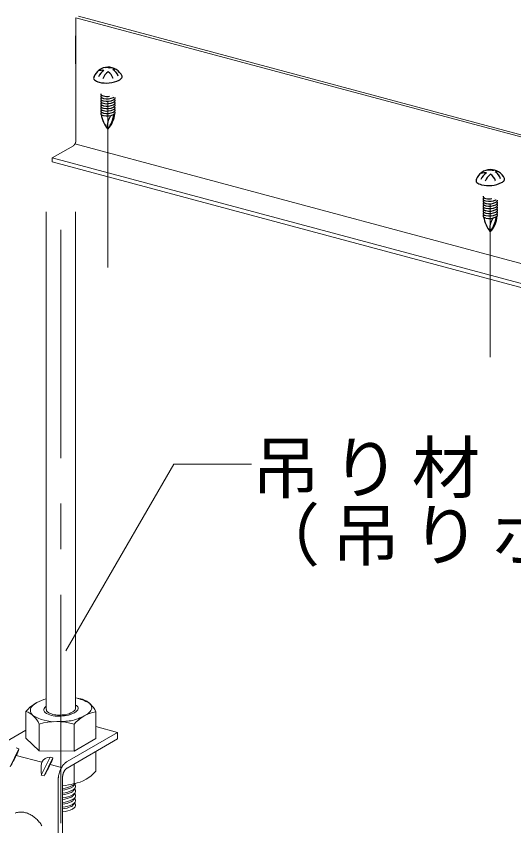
# Model space of a CAD drawing. Units: millimetres on the paper, with parts at other scales. Extents: x -195 to 195, y -140 to 138.
# Drawn here: x 120.54 to 131.45, y 19.29 to 37.03 of the extents above; entities that cross this region are included whole.
import ezdxf

# ---------------------------------------------------------------- set-up
doc = ezdxf.new("R2010")
doc.units = ezdxf.units.MM
doc.linetypes.add('CHAIN1', pattern=[8, 5, -1, 1, -1])
for name, color, linetype, lineweight in [('4-0_中心線', 4, 'CHAIN1', 9), ('4-1_吊り材', 7, 'Continuous', 18), ('4-6_文字', 7, 'Continuous', 18), ('4-B_補強金具・金具・その他', 3, 'Continuous', 18), ('4-C_ビス・アンカーボルト・強調図形', 2, 'Continuous', 25)]:
    doc.layers.add(name, color=color, linetype=linetype, lineweight=lineweight)
doc.styles.add('ＭＳ ゴシック', font='')
doc.styles.get('ＭＳ ゴシック').set_extended_font_data('MS Gothic')

msp = doc.modelspace()

# ---------------------------------------------------------------- linework, layer by layer
at = {"layer": '4-0_中心線'}
for p, q in [((122.551, 31.523), (122.551, 35.176)), ((130.934, 29.556), (130.934, 32.928)), ((121.521, 19.349), (121.521, 32.743))]:
    msp.add_line(p, q, dxfattribs=at)
at = {"layer": '4-1_吊り材'}
for p, q in [((121.199, 21.838), (121.199, 32.743)), ((121.842, 21.848), (121.842, 32.743)), ((121.994, 22.067), (121.842, 22.094)), ((120.756, 21.798), (120.756, 21.209)), ((121.772, 21.78), (121.782, 21.786)), ((121.816, 21.768), (121.828, 21.775)), ((122.285, 21.2), (122.285, 21.789)), ((121.047, 21.52), (121.047, 20.931)), ((121.812, 21.515), (121.812, 20.927)), ((120.227, 21.079), (120.756, 21.384)), ((121.656, 20.696), (122.765, 21.337)), ((122.285, 21.466), (122.765, 21.337)), ((122.765, 21.337), (122.765, 21.194)), ((120.756, 21.209), (121.047, 20.931)), ((122.765, 21.194), (121.656, 20.554)), ((121.812, 20.927), (122.285, 21.2)), ((121.812, 20.927), (122.285, 21.2)), ((120.409, 20.582), (120.602, 20.979)), ((120.54, 20.995), (120.602, 20.979)), ((120.542, 20.832), (121.101, 20.682)), ((121.047, 20.931), (121.812, 20.927)), ((121.285, 20.796), (121.092, 20.399)), ((121.154, 20.382), (121.347, 20.779)), ((121.285, 20.796), (121.347, 20.779)), ((122.285, 20.486), (122.285, 20.917)), ((121.287, 20.632), (121.536, 20.565)), ((121.812, 20.644), (121.812, 20.212)), ((121.154, 20.382), (121.092, 20.399)), ((121.463, 20.299), (121.463, 17.958)), ((121.559, 20.355), (121.559, 17.98))]:
    msp.add_line(p, q, dxfattribs=at)
for centre, radius, start, end in [((121.562, 20.859), 1.266, 106.6683, 116.7376), ((121.569, 20.909), 1.215, 62.0027, 77.0316), ((121.808, 21.581), 0.52, 23.5164, 69.0703), ((121.384, 21.261), 0.826, 118.2771, 139.4836), ((120.993, 21.814), 0.141, 135.2274, 174.7806), ((121.013, 21.829), 0.161, 180.9855, 226.1837), ((121.197, 21.614), 0.427, 118.5775, 135.5252), ((121.225, 21.829), 0.0791, 135.2274, 174.7806), ((121.236, 21.837), 0.0901, 180.9855, 226.1837), ((121.339, 21.717), 0.239, 125.9144, 135.5252), ((121.279, 21.839), 0.0767, 180.9855, 226.1837), ((121.764, 21.874), 0.081, 312.6511, 347.237), ((121.548, 21.322), 0.68, 62.0027, 64.3857), ((121.772, 21.856), 0.0706, 0.6337, 9.0817), ((121.816, 21.857), 0.083, 0.6337, 52.216), ((121.807, 21.879), 0.0951, 312.6511, 347.237), ((122.049, 21.865), 0.148, 0.6337, 52.216), ((122.031, 21.904), 0.17, 312.6511, 347.237), ((120.57, 21.312), 0.52, 23.5164, 69.0703), ((121.389, 22.476), 0.905, 237.4202, 272.6151), ((121.447, 22.199), 0.507, 237.4202, 272.6151), ((121.458, 22.147), 0.431, 237.4202, 272.6151), ((121.453, 23.496), 1.803, 270.546, 276.1408), ((121.463, 23.25), 1.534, 270.546, 276.1408), ((121.523, 22.215), 0.501, 281.931, 299.758), ((121.524, 22.28), 0.589, 281.931, 299.758), ((121.526, 22.62), 1.052, 281.931, 299.758), ((121.724, 21.898), 0.126, 297.4767, 318.947), ((122.431, 20.99), 0.812, 100.3264, 139.6736), ((121.759, 21.906), 0.148, 297.4767, 318.947), ((121.947, 21.953), 0.265, 297.4767, 318.947), ((121.421, 20.197), 1.375, 73.5059, 105.7892), ((121.399, 24.791), 3.219, 270.546, 276.1408), ((119.836, 21.202), 0.797, 332.2871, 343.7122), ((117.595, 22.245), 3.269, 329.4033, 334.3717), ((121.291, 20.58), 0.216, 91.7774, 151.8457), ((120.581, 21.003), 0.797, 332.2871, 343.7122), ((122.033, 20.509), 0.947, 169.5117, 186.7133), ((118.34, 22.046), 3.269, 329.4033, 334.3717), ((121.946, 20.333), 0.471, 145.0959, 148.2385), ((121.912, 20.356), 0.43, 141.7603, 145.1003), ((121.877, 20.383), 0.386, 138.1774, 141.7653), ((121.844, 20.413), 0.342, 134.2893, 138.1833), ((121.814, 20.445), 0.298, 130.0284, 134.296), ((121.787, 20.477), 0.256, 125.318, 130.036), ((121.765, 20.508), 0.218, 120.0736, 125.3261), ((122.03, 20.284), 0.569, 165.07, 167.8424), ((122.042, 20.281), 0.581, 162.3399, 165.0728), ((122.045, 20.28), 0.584, 159.6194, 162.3426), ((122.039, 20.282), 0.578, 156.8795, 159.6222), ((122.025, 20.288), 0.563, 154.0902, 156.8823), ((122.004, 20.298), 0.539, 151.22, 154.0933), ((121.977, 20.313), 0.508, 148.2347, 151.2234), ((121.833, 20.349), 0.274, 167.8394, 170.6821), ((121.843, 20.347), 0.284, 165.07, 167.8424), ((121.849, 20.346), 0.29, 162.3399, 165.0728), ((121.85, 20.345), 0.292, 159.6194, 162.3426), ((121.847, 20.346), 0.289, 156.8795, 159.6222), ((121.84, 20.349), 0.281, 154.0902, 156.8823), ((121.83, 20.355), 0.27, 151.22, 154.0933), ((121.816, 20.362), 0.254, 148.2347, 151.2234), ((121.801, 20.372), 0.236, 145.0959, 148.2385), ((121.784, 20.384), 0.215, 141.7603, 145.1003), ((121.767, 20.397), 0.193, 138.1774, 141.7653), ((121.75, 20.412), 0.171, 134.2893, 138.1833), ((121.735, 20.428), 0.149, 130.0284, 134.296), ((121.721, 20.444), 0.128, 125.318, 130.036), ((121.71, 20.459), 0.109, 120.0736, 125.3261), ((121.666, 21.011), 0.812, 280.3264, 319.6736), ((121.907, 20.299), 0.444, 176.7043, 179.9736), ((121.947, 20.297), 0.484, 173.6215, 176.7084), ((121.981, 20.293), 0.519, 170.6788, 173.6251), ((122.01, 20.288), 0.548, 167.8394, 170.6821), ((121.801, 20.354), 0.242, 173.6215, 176.7084), ((121.781, 20.355), 0.222, 176.7043, 179.9736), ((121.819, 20.352), 0.26, 170.6788, 173.6251), ((121.437, 21.536), 1.375, 275.0786, 285.7893), ((121.487, 20.683), 0.617, 276.692, 295.1932), ((121.484, 20.79), 0.685, 276.3313, 295.1932), ((121.484, 20.687), 0.685, 276.3313, 295.1932), ((121.701, 19.988), 0.16, 83.631, 83.6311), ((121.667, 20.276), 0.172, 298.9932, 322.6818), ((121.667, 20.173), 0.172, 298.9932, 322.6818), ((121.683, 20.337), 0.191, 298.9932, 320.7938), ((121.683, 20.234), 0.191, 298.9932, 322.6818), ((121.761, 20.199), 0.0506, 326.649, 356.1021), ((121.761, 20.096), 0.0506, 326.649, 356.1021), ((121.66, 20.001), 0.255, 50.9955, 51.7981), ((121.66, 19.898), 0.255, 50.9955, 51.7981), ((121.768, 20.144), 0.0764, 18.3262, 46.8176), ((121.768, 20.041), 0.0764, 18.3262, 46.8176), ((121.788, 20.149), 0.0562, 326.649, 19.3447), ((121.788, 20.046), 0.0562, 326.649, 19.3447), ((121.487, 20.581), 0.617, 276.692, 295.1932), ((121.487, 20.478), 0.617, 276.692, 295.1932), ((121.484, 20.584), 0.685, 276.3313, 295.1932), ((121.701, 19.885), 0.16, 83.631, 83.6311), ((121.701, 19.782), 0.16, 83.631, 83.6311), ((121.667, 20.07), 0.172, 298.9932, 322.6818), ((121.683, 20.131), 0.191, 298.9932, 322.6818), ((121.683, 20.028), 0.191, 298.9932, 322.6818), ((121.761, 19.994), 0.0506, 326.649, 356.1021), ((121.761, 19.891), 0.0506, 326.649, 356.1021), ((121.66, 19.795), 0.255, 50.9955, 51.7981), ((121.66, 19.693), 0.255, 50.9955, 51.7981), ((121.768, 19.938), 0.0764, 18.3262, 46.8176), ((121.768, 19.835), 0.0764, 18.3262, 46.8176), ((121.788, 19.943), 0.0562, 326.649, 19.3447), ((121.487, 20.375), 0.617, 276.692, 295.1932), ((121.487, 20.272), 0.617, 276.692, 295.1932), ((121.484, 20.482), 0.685, 276.3313, 295.1932), ((121.484, 20.379), 0.685, 276.3313, 295.1932), ((121.701, 19.679), 0.16, 83.631, 83.6311), ((121.701, 19.577), 0.16, 83.631, 83.6311), ((121.667, 19.967), 0.172, 298.9932, 322.6818), ((121.667, 19.864), 0.172, 298.9932, 322.6818), ((121.683, 19.926), 0.191, 298.9932, 322.6818), ((121.683, 19.823), 0.191, 298.9932, 322.6818), ((121.761, 19.788), 0.0506, 326.649, 356.1021), ((121.66, 19.59), 0.255, 50.9955, 51.7981), ((121.768, 19.732), 0.0764, 18.3262, 46.8176), ((121.788, 19.841), 0.0562, 326.649, 19.3447), ((121.788, 19.738), 0.0562, 326.649, 19.3447), ((120.637, 19.26), 0.33, 105.0134, 111.6015), ((120.64, 19.25), 0.34, 98.5503, 105.0072), ((120.642, 19.235), 0.356, 92.2788, 98.5454), ((120.643, 19.214), 0.377, 86.2426, 92.2755), ((120.641, 19.188), 0.403, 80.4681, 86.2409), ((120.636, 19.158), 0.433, 74.9661, 80.4678), ((120.628, 19.126), 0.467, 69.7339, 74.9668), ((120.615, 19.091), 0.503, 64.7592, 69.7354), ((120.599, 19.057), 0.541, 60.0227, 64.7612), ((120.579, 19.023), 0.58, 55.5007, 60.025), ((121.484, 20.276), 0.685, 276.3313, 295.1932), ((121.701, 19.474), 0.16, 83.631, 83.6311), ((120.558, 18.992), 0.619, 51.1672, 55.5032), ((120.535, 18.963), 0.655, 46.9953, 51.1698), ((120.512, 18.939), 0.688, 42.9577, 46.9978), ((120.492, 18.92), 0.716, 39.0278, 42.9602), ((120.474, 18.905), 0.739, 35.1792, 39.0302), ((120.461, 18.896), 0.755, 31.3862, 35.1816)]:
    msp.add_arc(centre, radius, start, end, dxfattribs=at)
at = {"layer": '4-6_文字'}
for p, q in [((121.633, 23.125), (123.997, 27.218)), ((123.997, 27.218), (125.703, 27.218))]:
    msp.add_line(p, q, dxfattribs=at)
at = {"layer": '4-B_補強金具・金具・その他'}
for p, q in [((121.852, 34.313), (121.852, 36.998)), ((140.481, 32.007), (121.852, 36.998)), ((121.91, 37.032), (140.539, 32.04)), ((121.842, 35.99), (121.842, 36.601)), ((121.794, 34.194), (121.331, 33.926)), ((140.457, 29.242), (121.83, 34.233)), ((121.331, 33.84), (139.96, 28.849))]:
    msp.add_line(p, q, dxfattribs=at)
msp.add_lwpolyline([(121.331, 33.84), (121.331, 33.926), (139.96, 28.935)], dxfattribs=at)
for centre, radius, start, end in [((121.683, 34.316), 0.169, 334.0902, 336.8823), ((121.679, 34.318), 0.173, 336.8795, 339.6222), ((121.677, 34.319), 0.175, 339.6194, 342.3426), ((121.678, 34.318), 0.174, 342.3399, 345.0729), ((121.682, 34.317), 0.171, 345.07, 347.8424), ((121.688, 34.316), 0.164, 347.8394, 350.6821), ((121.707, 34.313), 0.145, 353.6215, 356.7085), ((121.697, 34.315), 0.156, 350.6788, 353.6251), ((121.719, 34.313), 0.133, 356.7043, 359.9736), ((121.762, 34.25), 0.0654, 300.0736, 305.3261), ((121.755, 34.259), 0.0769, 305.318, 310.036), ((121.747, 34.269), 0.0893, 310.0284, 314.296), ((121.738, 34.278), 0.102, 314.2893, 318.1833), ((121.728, 34.287), 0.116, 318.1774, 321.7653), ((121.717, 34.296), 0.129, 321.7602, 325.1003), ((121.707, 34.303), 0.141, 325.096, 328.2385), ((121.698, 34.308), 0.152, 328.2347, 331.2234), ((121.69, 34.313), 0.162, 331.22, 334.0933)]:
    msp.add_arc(centre, radius, start, end, dxfattribs=at)
at = {"layer": '4-C_ビス・アンカーボルト・強調図形'}
for centre, radius, start, end in [((122.55, 35.59), 0.324, 89.7212, 160.7831), ((122.65, 35.567), 0.333, 123.5456, 156.0995), ((122.433, 35.607), 0.24, 82.2059, 110.6385), ((122.517, 35.632), 0.273, 74.6276, 95.381), ((122.559, 35.59), 0.325, 57.5758, 91.8311), ((122.65, 35.567), 0.333, 93.1488, 100.5627), ((122.75, 35.544), 0.332, 97.8228, 105.8117), ((122.517, 35.632), 0.273, 17.5552, 58.363), ((122.55, 35.562), 0.353, 26.5462, 58.8996), ((122.323, 35.669), 0.0839, 149.1963, 182.6544), ((122.281, 35.669), 0.0416, 185.2295, 230.6299), ((122.75, 35.544), 0.332, 125.8365, 159.3623), ((122.433, 35.607), 0.24, 15.1248, 59.3645), ((122.639, 35.586), 0.0778, 83.631, 83.6311), ((122.727, 35.654), 0.156, 83.631, 83.6311), ((122.709, 35.793), 0.186, 298.9932, 322.6818), ((122.812, 35.71), 0.0548, 326.649, 9.4191), ((122.428, 35.858), 0.282, 231.876, 255.5219), ((122.415, 35.8), 0.222, 254.9207, 255.0793), ((122.515, 36.235), 0.668, 256.4175, 295.1932), ((122.709, 35.798), 0.19, 298.34956, 298.34959), ((122.437, 35.326), 0.0419, 173.4765, 182.6544), ((122.416, 35.326), 0.0208, 185.2295, 230.6299), ((122.49, 35.42), 0.141, 231.876, 255.5219), ((122.437, 35.272), 0.0419, 149.1963, 182.6544), ((122.416, 35.272), 0.0208, 185.2295, 230.6299), ((122.437, 35.219), 0.0419, 149.1963, 182.6544), ((122.416, 35.219), 0.0208, 185.2295, 230.6299), ((122.437, 35.165), 0.0419, 149.1963, 182.6544), ((122.416, 35.165), 0.0208, 185.2295, 230.6299), ((122.437, 35.111), 0.0419, 149.1963, 182.6544), ((122.471, 35.249), 0.0828, 137.8633, 147.4363), ((122.471, 35.196), 0.0828, 137.8633, 147.4363), ((122.471, 35.142), 0.0828, 137.8633, 147.4363), ((122.471, 35.088), 0.0828, 137.8633, 147.4363), ((122.49, 35.367), 0.141, 231.876, 255.5219), ((122.49, 35.313), 0.141, 231.876, 255.5219), ((122.49, 35.26), 0.141, 231.876, 255.5219), ((122.483, 35.391), 0.111, 254.9207, 255.0793), ((122.483, 35.338), 0.111, 254.9207, 255.0793), ((122.483, 35.284), 0.111, 254.9207, 255.0793), ((122.533, 35.609), 0.334, 256.4175, 279.3456), ((122.533, 35.555), 0.334, 256.4175, 295.1932), ((122.533, 35.502), 0.334, 256.4175, 295.1932), ((122.533, 35.448), 0.334, 256.4175, 295.1932), ((122.639, 35.211), 0.0778, 83.631, 83.6311), ((122.639, 35.157), 0.0778, 83.631, 83.6311), ((122.639, 35.104), 0.0778, 83.631, 83.6311), ((122.63, 35.334), 0.0931, 298.9932, 301.22), ((122.63, 35.337), 0.0951, 298.34956, 298.34959), ((122.63, 35.281), 0.0931, 298.9932, 322.6818), ((122.63, 35.283), 0.0951, 298.34956, 298.34959), ((122.63, 35.227), 0.0931, 298.9932, 322.6818), ((122.63, 35.229), 0.0951, 298.34956, 298.34959), ((122.619, 35.114), 0.124, 50.9955, 52.9494), ((122.619, 35.06), 0.124, 50.9955, 52.9494), ((122.672, 35.183), 0.0372, 18.3262, 46.8176), ((122.672, 35.13), 0.0372, 18.3262, 46.8176), ((122.682, 35.239), 0.0274, 326.649, 19.3447), ((122.682, 35.186), 0.0274, 326.649, 19.3447), ((122.682, 35.132), 0.0274, 326.649, 19.3447), ((122.416, 35.111), 0.0208, 185.2295, 230.6299), ((122.437, 35.058), 0.0419, 149.1963, 182.6544), ((122.416, 35.058), 0.0208, 185.2295, 230.6299), ((122.437, 35.004), 0.0419, 149.1963, 182.6544), ((122.416, 35.004), 0.0208, 185.2295, 230.6299), ((122.437, 34.951), 0.0419, 149.1963, 182.6544), ((122.471, 35.035), 0.0828, 137.8633, 147.4363), ((122.471, 34.981), 0.0828, 137.8633, 147.4363), ((122.471, 34.928), 0.0828, 137.8633, 147.4363), ((122.49, 35.206), 0.141, 231.876, 255.5219), ((122.49, 35.153), 0.141, 231.876, 255.5219), ((122.49, 35.099), 0.141, 231.876, 255.5219), ((122.483, 35.23), 0.111, 254.9207, 255.0793), ((122.483, 35.177), 0.111, 254.9207, 255.0793), ((122.483, 35.123), 0.111, 254.9207, 255.0793), ((122.483, 35.07), 0.111, 254.9207, 255.0793), ((122.533, 35.394), 0.334, 256.4175, 295.1932), ((122.533, 35.341), 0.334, 256.4175, 295.1932), ((122.533, 35.287), 0.334, 256.4175, 295.1932), ((122.639, 35.05), 0.0778, 83.631, 83.6311), ((122.639, 34.997), 0.0778, 83.631, 83.6311), ((122.639, 34.943), 0.0778, 83.631, 83.6311), ((122.639, 34.889), 0.0778, 83.631, 83.6311), ((122.63, 35.174), 0.0931, 298.9932, 322.6818), ((122.63, 35.176), 0.0951, 298.34956, 298.34959), ((122.63, 35.12), 0.0931, 298.9932, 322.6818), ((122.63, 35.122), 0.0951, 298.34956, 298.34959), ((122.63, 35.066), 0.0931, 298.9932, 322.6818), ((122.63, 35.069), 0.0951, 298.34956, 298.34959), ((122.63, 35.013), 0.0931, 298.9932, 322.6818), ((122.619, 35.006), 0.124, 50.9955, 52.9494), ((122.619, 34.953), 0.124, 50.9955, 52.9494), ((122.619, 34.899), 0.124, 50.9955, 52.9494), ((122.672, 35.076), 0.0372, 18.3262, 46.8176), ((122.672, 35.022), 0.0372, 18.3262, 46.8176), ((122.672, 34.969), 0.0372, 18.3262, 46.8176), ((122.682, 35.079), 0.0274, 326.649, 19.3447), ((122.682, 35.025), 0.0274, 326.649, 19.3447), ((122.682, 34.971), 0.0274, 326.649, 19.3447), ((122.416, 34.951), 0.0208, 185.2295, 230.6299), ((122.437, 34.897), 0.0419, 149.1963, 182.6544), ((122.416, 34.897), 0.0208, 185.2295, 230.6299), ((122.471, 34.874), 0.0828, 137.8633, 147.4363), ((122.49, 35.045), 0.141, 231.876, 255.5219), ((122.49, 34.992), 0.141, 231.876, 255.5219), ((123.161, 35.026), 0.771, 190.9839, 217.7254), ((122.483, 35.016), 0.111, 254.9207, 255.0793), ((122.483, 34.963), 0.111, 254.9207, 255.0793), ((122.533, 35.234), 0.334, 256.4175, 295.1932), ((122.533, 35.18), 0.334, 256.4175, 295.1932), ((122.864, 34.64), 0.325, 143.3847, 190.4098), ((122.144, 34.936), 0.558, 316.8682, 356.1779), ((122.077, 34.94), 0.606, 322.9568, 352.7659), ((122.63, 35.015), 0.0951, 298.34956, 298.34959), ((122.63, 34.959), 0.0931, 298.9932, 322.6818), ((122.63, 34.962), 0.0951, 298.34956, 298.34959), ((122.619, 34.846), 0.124, 50.9955, 52.9494), ((122.672, 34.915), 0.0372, 18.3262, 46.8176), ((122.682, 34.918), 0.0274, 326.649, 19.3447), ((130.933, 33.344), 0.324, 89.7212, 160.7831), ((131.033, 33.321), 0.333, 123.5456, 156.0995), ((130.816, 33.361), 0.24, 82.2059, 110.6385), ((131.133, 33.298), 0.332, 125.8365, 159.3623), ((130.899, 33.386), 0.273, 74.6276, 95.381), ((130.941, 33.344), 0.325, 57.5758, 91.8311), ((130.816, 33.361), 0.24, 15.1248, 59.3645), ((131.033, 33.321), 0.333, 93.1488, 100.5627), ((131.133, 33.298), 0.332, 97.8228, 105.8117), ((130.899, 33.386), 0.273, 17.5552, 58.363), ((130.933, 33.316), 0.353, 26.5462, 58.8996), ((131.11, 33.407), 0.156, 83.631, 83.6311), ((130.706, 33.423), 0.0839, 149.1963, 182.6544), ((130.664, 33.423), 0.0416, 185.2295, 230.6299), ((130.811, 33.612), 0.282, 231.876, 255.5219), ((130.898, 33.989), 0.668, 256.4175, 295.1932), ((131.022, 33.34), 0.0778, 83.631, 83.6311), ((131.092, 33.547), 0.186, 298.9932, 322.6818), ((131.092, 33.552), 0.19, 298.34956, 298.34959), ((131.195, 33.464), 0.0548, 326.649, 9.4191), ((130.798, 33.554), 0.222, 254.9207, 255.0793), ((130.82, 33.08), 0.0419, 173.4765, 182.6544), ((130.799, 33.08), 0.0208, 185.2295, 230.6299), ((130.82, 33.026), 0.0419, 149.1963, 182.6544), ((130.799, 33.026), 0.0208, 185.2295, 230.6299), ((130.854, 33.003), 0.0828, 137.8633, 147.4363), ((130.854, 32.949), 0.0828, 137.8633, 147.4363), ((130.873, 33.174), 0.141, 231.876, 255.5219), ((130.873, 33.121), 0.141, 231.876, 255.5219), ((130.866, 33.145), 0.111, 254.9207, 255.0793), ((130.916, 33.363), 0.334, 256.4175, 279.3456), ((130.916, 33.309), 0.334, 256.4175, 295.1932), ((131.022, 32.965), 0.0778, 83.631, 83.6311), ((131.013, 33.088), 0.0931, 298.9932, 301.22), ((131.013, 33.09), 0.0951, 298.34956, 298.34959), ((131.064, 32.993), 0.0274, 326.649, 19.3447), ((130.82, 32.972), 0.0419, 149.1963, 182.6544), ((130.799, 32.972), 0.0208, 185.2295, 230.6299), ((130.82, 32.919), 0.0419, 149.1963, 182.6544), ((130.799, 32.919), 0.0208, 185.2295, 230.6299), ((130.82, 32.865), 0.0419, 149.1963, 182.6544), ((130.799, 32.865), 0.0208, 185.2295, 230.6299), ((130.82, 32.812), 0.0419, 149.1963, 182.6544), ((130.854, 32.896), 0.0828, 137.8633, 147.4363), ((130.854, 32.842), 0.0828, 137.8633, 147.4363), ((130.854, 32.789), 0.0828, 137.8633, 147.4363), ((130.873, 33.067), 0.141, 231.876, 255.5219), ((130.873, 33.014), 0.141, 231.876, 255.5219), ((130.873, 32.96), 0.141, 231.876, 255.5219), ((130.866, 33.091), 0.111, 254.9207, 255.0793), ((130.866, 33.038), 0.111, 254.9207, 255.0793), ((130.866, 32.984), 0.111, 254.9207, 255.0793), ((130.916, 33.255), 0.334, 256.4175, 295.1932), ((130.916, 33.202), 0.334, 256.4175, 295.1932), ((130.916, 33.148), 0.334, 256.4175, 295.1932), ((131.022, 32.911), 0.0778, 83.631, 83.6311), ((131.022, 32.858), 0.0778, 83.631, 83.6311), ((131.022, 32.804), 0.0778, 83.631, 83.6311), ((131.022, 32.75), 0.0778, 83.631, 83.6311), ((131.013, 33.035), 0.0931, 298.9932, 322.6818), ((131.013, 33.037), 0.0951, 298.34956, 298.34959), ((131.013, 32.981), 0.0931, 298.9932, 322.6818), ((131.013, 32.983), 0.0951, 298.34956, 298.34959), ((131.013, 32.927), 0.0931, 298.9932, 322.6818), ((131.013, 32.93), 0.0951, 298.34956, 298.34959), ((131.002, 32.867), 0.124, 50.9955, 52.9494), ((131.002, 32.814), 0.124, 50.9955, 52.9494), ((131.002, 32.76), 0.124, 50.9955, 52.9494), ((131.055, 32.937), 0.0372, 18.3262, 46.8176), ((131.055, 32.883), 0.0372, 18.3262, 46.8176), ((131.055, 32.83), 0.0372, 18.3262, 46.8176), ((131.064, 32.94), 0.0274, 326.649, 19.3447), ((131.064, 32.886), 0.0274, 326.649, 19.3447), ((131.064, 32.832), 0.0274, 326.649, 19.3447), ((130.799, 32.812), 0.0208, 185.2295, 230.6299), ((130.82, 32.758), 0.0419, 149.1963, 182.6544), ((130.799, 32.758), 0.0208, 185.2295, 230.6299), ((130.82, 32.705), 0.0419, 149.1963, 182.6544), ((130.799, 32.705), 0.0208, 185.2295, 230.6299), ((130.82, 32.651), 0.0419, 149.1963, 182.6544), ((130.799, 32.651), 0.0208, 185.2295, 230.6299), ((130.854, 32.735), 0.0828, 137.8633, 147.4363), ((130.854, 32.681), 0.0828, 137.8633, 147.4363), ((130.854, 32.628), 0.0828, 137.8633, 147.4363), ((130.873, 32.906), 0.141, 231.876, 255.5219), ((130.873, 32.853), 0.141, 231.876, 255.5219), ((130.873, 32.799), 0.141, 231.876, 255.5219), ((130.866, 32.931), 0.111, 254.9207, 255.0793), ((130.866, 32.877), 0.111, 254.9207, 255.0793), ((130.866, 32.824), 0.111, 254.9207, 255.0793), ((130.866, 32.77), 0.111, 254.9207, 255.0793), ((130.916, 33.095), 0.334, 256.4175, 295.1932), ((130.916, 33.041), 0.334, 256.4175, 295.1932), ((130.916, 32.988), 0.334, 256.4175, 295.1932), ((130.527, 32.69), 0.558, 316.8682, 356.1779), ((131.022, 32.697), 0.0778, 83.631, 83.6311), ((131.022, 32.643), 0.0778, 83.631, 83.6311), ((131.013, 32.874), 0.0931, 298.9932, 322.6818), ((131.013, 32.876), 0.0951, 298.34956, 298.34959), ((131.013, 32.82), 0.0931, 298.9932, 322.6818), ((131.013, 32.823), 0.0951, 298.34956, 298.34959), ((131.013, 32.767), 0.0931, 298.9932, 322.6818), ((131.013, 32.769), 0.0951, 298.34956, 298.34959), ((131.013, 32.713), 0.0931, 298.9932, 322.6818), ((131.002, 32.707), 0.124, 50.9955, 52.9494), ((131.002, 32.653), 0.124, 50.9955, 52.9494), ((131.002, 32.6), 0.124, 50.9955, 52.9494), ((131.055, 32.776), 0.0372, 18.3262, 46.8176), ((131.055, 32.723), 0.0372, 18.3262, 46.8176), ((131.055, 32.669), 0.0372, 18.3262, 46.8176), ((131.064, 32.779), 0.0274, 326.649, 19.3447), ((131.064, 32.725), 0.0274, 326.649, 19.3447), ((131.064, 32.672), 0.0274, 326.649, 19.3447), ((130.873, 32.746), 0.141, 231.876, 255.5219), ((131.544, 32.779), 0.771, 190.9839, 217.7254), ((130.866, 32.716), 0.111, 254.9207, 255.0793), ((130.916, 32.934), 0.334, 256.4175, 295.1932), ((131.247, 32.394), 0.325, 143.3847, 190.4098), ((130.46, 32.694), 0.606, 322.9568, 352.7659), ((131.013, 32.715), 0.0951, 298.34956, 298.34959)]:
    msp.add_arc(centre, radius, start, end, dxfattribs=at)

# ---------------------------------------------------------------- texts
at = {"layer": '4-6_文字', "char_height": 1.1, "attachment_point": 7, "style": 'ＭＳ ゴシック'}
for s, insert in [('\\T1.17;吊り材', (125.703, 26.468)), ('\\T1.17;（吊りボルト）', (125.703, 24.968))]:
    msp.add_mtext(s, dxfattribs=dict(at, insert=insert))

doc.saveas('drawing.dxf')
